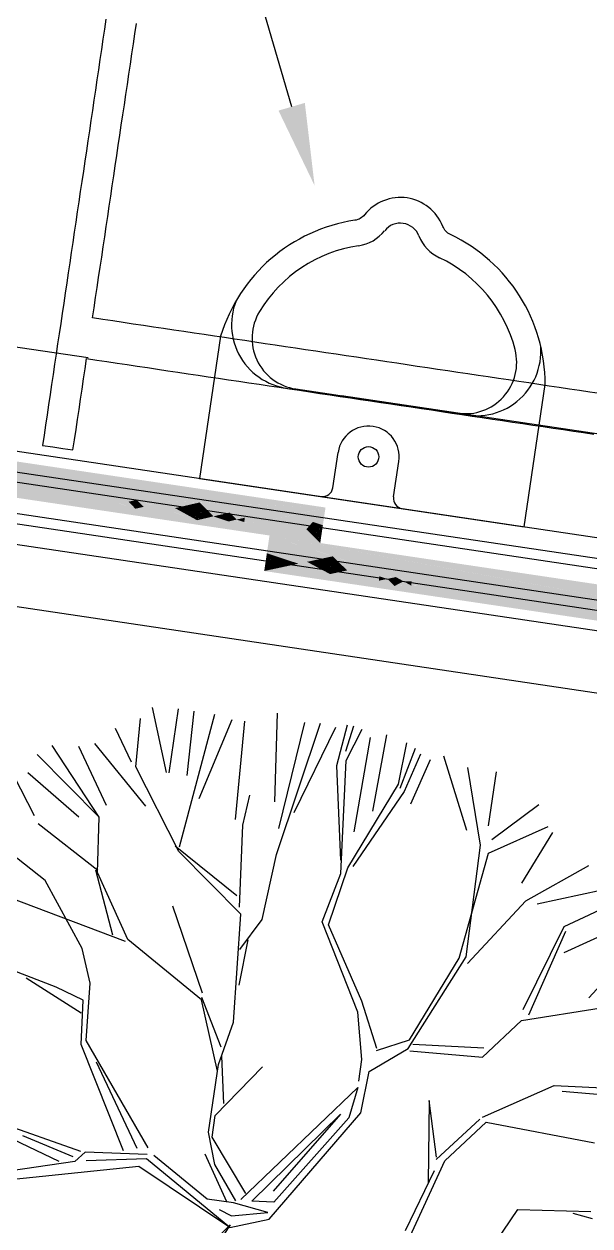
# Model space of a CAD drawing. Header units: millimetres. Extents: x 338 to 506, y 179 to 335.
# Drawn here: x 402.601 to 403.152, y 291.428 to 292.599 of the extents above; entities that cross this region are included whole.
import ezdxf

# ---------------------------------------------------------------- set-up
doc = ezdxf.new("R2010")
doc.units = ezdxf.units.MM
doc.linetypes.add('CENTER', pattern=[2, 1.25, -0.25, 0.25, -0.25])
doc.linetypes.add('DASHED2', pattern=[0.375, 0.25, -0.125])
for name, color, linetype in [('EJES_DE_COLUMNA', 255, 'DASHED2'), ('MOBILIARIO_URBANO', 51, 'Continuous'), ('MUEBLES_FIJOS', 145, 'Continuous'), ('MUROS', 32, 'Continuous'), ('REJAS', 151, 'Continuous'), ('SEÑALIZACIÓN', 41, 'Continuous')]:
    doc.layers.add(name, color=color, linetype=linetype)

# ---------------------------------------------------------------- blocks, each defined once
blk = doc.blocks.new('ARPLS022')
at = {"color": 0, "linetype": 'ByBlock'}
for p, q in [((0.0315, 0.1756), (0.068, 0.2959)), ((0.0443, 0.1562), (0.0724, 0.3043)), ((0.3002, 0.2293), (0.3408, 0.3003)), ((0.1989, 0.2034), (0.2143, 0.2721)), ((0.3611, 0.2492), (0.3963, 0.2744)), ((0.0337, 0.1606), (0.0037, 0.2593)), ((0.253, 0.1434), (0.2788, 0.2616)), ((0.366, 0.2061), (0.4013, 0.2616)), ((0.0381, 0.098), (-0.0029, 0.2571)), ((0.369, 0.1864), (0.4205, 0.2552)), ((0.3175, 0.18), (0.3539, 0.2445)), ((0.369, 0.1864), (0.4313, 0.2422)), ((0.1777, 0.1756), (0.2033, 0.2337)), ((0.2399, 0.184), (0.3002, 0.2293)), ((0.0381, 0.1628), (0.0509, 0.2143)), ((0.3812, 0.1809), (0.4342, 0.2163)), ((0.1905, 0.1756), (0.1989, 0.2034)), ((0.3863, 0.143), (0.4393, 0.2011)), ((0.2077, 0.1712), (0.2399, 0.184)), ((0.2551, 0.1413), (0.3153, 0.18)), ((0.2572, 0.1563), (0.3175, 0.1821)), ((0.3153, 0.18), (0.369, 0.1864)), ((0.4265, 0.1631), (0.4568, 0.1835)), ((0.0509, 0.1152), (0.1474, 0.1712)), ((0.0574, 0.0918), (0.1518, 0.1668)), ((0.1474, 0.1712), (0.1905, 0.1756)), ((0.1518, 0.1668), (0.2077, 0.1712)), ((0.0443, 0.1518), (0.0337, 0.1606)), ((0.0552, 0.1024), (0.1324, 0.154)), ((0.3474, 0.1048), (0.4227, 0.1584)), ((0.4227, 0.1584), (0.4699, 0.1606)), ((0.0465, 0.0918), (0.0359, 0.1496)), ((0.0509, 0.0918), (0.0443, 0.1518)), ((0.2078, 0.0617), (0.2551, 0.1413)), ((0.4217, 0.128), (0.4823, 0.1507)), ((0.4217, 0.1254), (0.4848, 0.1254)), ((0.3131, 0.0424), (0.3518, 0.109)), ((0.4217, 0.1076), (0.4848, 0.1102)), ((-0.0076, 0.0016), (0.0381, 0.098)), ((0.2143, 0.0617), (0.2938, 0.1025)), ((0.2959, 0.0359), (0.3474, 0.1048)), ((0.3518, 0.1048), (0.4849, 0.0897)), ((-0.0076, 0.0016), (0.0465, 0.0918)), ((0.0165, 0.0274), (0.0509, 0.0852)), ((0.4013, 0.0926), (0.4823, 0.0722)), ((0.1413, 0.0359), (0.2078, 0.0617)), ((0.1649, 0.0359), (0.2101, 0.0617)), ((0.3863, 0.0547), (0.4823, 0.0598)), ((0.0167, 0.0081), (0.0596, 0.0359)), ((0.051, 0.0252), (0.0812, 0.0359)), ((0.0812, 0.0359), (0.1477, 0.0359)), ((0.1477, 0.0359), (0.1907, 0.0274)), ((0.1907, 0.0274), (0.2959, 0.0359)), ((0.3024, 0.0381), (0.3819, 0.0468)), ((0.3819, 0.0468), (0.4119, 0.0445)), ((-0.0051, 0.0015), (-0.0394, 0.0274)), ((0.0165, 0.0015), (0.0165, 0.0274)), ((0.0188, -0.0005), (0.051, 0.0252)), ((0.0274, -0.0091), (0.0768, 0.0317)), ((0.0768, 0.0317), (0.0983, 0.0317)), ((0.0983, 0.0317), (0.152, -0.007)), ((0.1111, 0.0252), (0.1563, 0.0338)), ((0.2272, 0.0274), (0.2723, 0.0252)), ((0.2616, 0.0317), (0.2938, 0.0145)), ((0.409, 0.0193), (0.4948, 0.0295)), ((-0.0051, 0.0015), (-0.0416, 0.0187)), ((0.0081, 0.0143), (0.0037, 0.0015)), ((0.2938, 0.0145), (0.3583, 0.0102)), ((-0.0076, 0.0016), (0.0059, -0.0351)), ((0.0037, 0.0015), (0.0121, -0.0329)), ((0.0121, -0.0329), (0.0165, 0.0015)), ((0.3583, 0.0102), (0.4914, -0.0135)), ((0.3838, 0.0117), (0.4897, 0.0017)), ((0.0209, -0.0051), (0.1455, -0.1017)), ((0.4013, -0.0008), (0.4897, -0.0288)), ((0.0209, -0.0157), (0.1174, -0.0889)), ((0.0231, -0.0373), (0.0209, -0.0157)), ((0.0059, -0.0351), (0.1218, -0.1083)), ((0.1174, -0.0889), (0.0337, -0.0351)), ((0.4526, -0.0351), (0.3623, -0.0523)), ((0.4932, -0.0395), (0.4526, -0.0351)), ((0.1152, -0.0973), (0.0231, -0.0373)), ((0.2183, -0.0911), (0.3002, -0.0435)), ((0.3002, -0.0435), (0.3495, -0.0545)), ((0.3495, -0.0545), (0.4589, -0.0435)), ((0.4589, -0.0435), (0.4914, -0.0545)), ((0.4932, -0.0457), (0.4676, -0.0417)), ((0.2293, -0.0933), (0.298, -0.0501)), ((0.298, -0.0501), (0.3558, -0.0607)), ((0.3558, -0.0607), (0.4439, -0.0973)), ((0.4376, -0.1039), (0.3579, -0.0651)), ((0.3914, -0.0617), (0.4848, -0.0639)), ((0.4141, -0.0767), (0.4897, -0.0792)), ((0.1733, -0.1017), (0.2183, -0.0911)), ((0.1861, -0.1145), (0.2293, -0.0933)), ((0.1455, -0.1017), (0.1152, -0.0973)), ((0.1518, -0.1017), (0.1733, -0.1017)), ((0.476, -0.1145), (0.4376, -0.1039)), ((0.4804, -0.1083), (0.4398, -0.0995)), ((0.4439, -0.0973), (0.4848, -0.0995)), ((0.1218, -0.1083), (0.1627, -0.1105)), ((0.1627, -0.1105), (0.1905, -0.1448)), ((0.1839, -0.1145), (0.1989, -0.1448)), ((0.4265, -0.1121), (0.4721, -0.1248)), ((0.409, -0.1701), (0.4772, -0.1373)), ((0.1885, -0.1467), (0.1928, -0.2176)), ((0.1905, -0.1448), (0.287, -0.1876)), ((0.2015, -0.2176), (0.195, -0.1488)), ((0.1989, -0.1448), (0.2848, -0.181)), ((0.3967, -0.1854), (0.4698, -0.162)), ((0.006, -0.1724), (0.0876, -0.1961)), ((0.0146, -0.1682), (0.0768, -0.1875)), ((0.1434, -0.1724), (0.064, -0.1833)), ((0.0897, -0.1875), (0.1434, -0.1724)), ((0.2848, -0.181), (0.3901, -0.1942)), ((0.287, -0.1876), (0.3967, -0.1854)), ((0.0876, -0.1875), (0.1327, -0.2241)), ((0.0876, -0.1961), (0.1306, -0.2305)), ((0.2809, -0.1896), (0.3497, -0.2369)), ((0.3901, -0.1942), (0.4245, -0.248)), ((0.4039, -0.1953), (0.4444, -0.2358)), ((0.4166, -0.1902), (0.4696, -0.1902)), ((0.1928, -0.2176), (0.2336, -0.2499)), ((0.1306, -0.2305), (0.1262, -0.3379)), ((0.1348, -0.2262), (0.1756, -0.2907)), ((0.366, -0.2307), (0.4192, -0.2533)), ((-0.0113, -0.2434), (0.051, -0.2735)), ((0.3497, -0.2369), (0.3926, -0.2928)), ((0.2336, -0.2499), (0.2572, -0.3251)), ((0.2401, -0.2562), (0.326, -0.2799)), ((0.2444, -0.2499), (0.3303, -0.2778)), ((0.3484, -0.2485), (0.3711, -0.3091)), ((0.051, -0.2735), (0.0596, -0.3444)), ((0.3303, -0.2778), (0.3604, -0.323)), ((0.1756, -0.2907), (0.1821, -0.3552)), ((0.3054, -0.2813), (0.3382, -0.3317)), ((0.1714, -0.2993), (0.1756, -0.3659)), ((0.2652, -0.3116), (0.3206, -0.3493)), ((0.0554, -0.3272), (0.0532, -0.3465))]:
    blk.add_line(p, q, dxfattribs=at)
blk = doc.blocks.new('ACCESO_P')
at = {"color": 3}
blk.add_blockref('ARPLS022', (2.60943, 3.73866), dxfattribs=at)
blk = doc.blocks.new('*U402')
at = {"layer": 'REJAS', "color": 18, "linetype": 'Continuous', "extrusion": (0, 0, -1)}
for points in [[(-3003.3833, 1980.0068), (-3003.4008, 1980.4954), (-3003.4008, 1979.5182)], [(-3003.3745, 1979.7625), (-3003.3658, 1979.5182), (-3003.3658, 1980.0068)], [(-3003.3833, 1980.0068), (-3003.4008, 1979.5182), (-3003.3745, 1979.7625)], [(-3003.3767, 1979.8236), (-3003.3745, 1979.7625), (-3003.3701, 1979.8847)], [(-3003.3778, 1979.732), (-3003.3723, 1979.7014), (-3003.3745, 1979.7625)], [(-3003.3778, 1979.732), (-3003.3811, 1979.7014), (-3003.3751, 1979.7167)], [(-3003.3781, 1979.7091), (-3003.3723, 1979.7014), (-3003.3751, 1979.7167)], [(-3003.3781, 1979.7091), (-3003.3772, 1979.704), (-3003.3752, 1979.7052)], [(-3003.3772, 1979.704), (-3003.3781, 1979.7091), (-3003.3796, 1979.7052)], [(-3003.3756, 1979.6709), (-3003.3701, 1979.6403), (-3003.3723, 1979.7014)], [(-3003.3752, 1979.7052), (-3003.3772, 1979.704), (-3003.3723, 1979.7014)], [(-3003.3723, 1979.7014), (-3003.3772, 1979.704), (-3003.3767, 1979.7014)], [(-3003.3767, 1979.7014), (-3003.3762, 1979.6989), (-3003.3723, 1979.7014)], [(-3003.3723, 1979.7014), (-3003.3762, 1979.6989), (-3003.3738, 1979.6976)], [(-3003.3783, 1979.6862), (-3003.3756, 1979.6709), (-3003.3723, 1979.7014)], [(-3003.3762, 1979.6989), (-3003.3753, 1979.6938), (-3003.3738, 1979.6976)], [(-3003.3783, 1979.6862), (-3003.3753, 1979.6938), (-3003.3811, 1979.7014)], [(-3003.3753, 1979.6938), (-3003.3762, 1979.6989), (-3003.3782, 1979.6976)], [(-3003.3811, 1979.7014), (-3003.3876, 1979.6403), (-3003.3756, 1979.6709)], [(-3003.3782, 1979.6976), (-3003.3762, 1979.6989), (-3003.3811, 1979.7014)], [(-3003.3811, 1979.7014), (-3003.3762, 1979.6989), (-3003.3767, 1979.7014)], [(-3003.3767, 1979.7014), (-3003.3772, 1979.704), (-3003.3811, 1979.7014)], [(-3003.3811, 1979.7014), (-3003.3772, 1979.704), (-3003.3796, 1979.7052)], [(-3003.3756, 1979.6709), (-3003.3758, 1979.6556), (-3003.3729, 1979.6556)], [(-3003.3786, 1979.6633), (-3003.3758, 1979.6556), (-3003.3756, 1979.6709)], [(-3003.3816, 1979.6556), (-3003.3758, 1979.6556), (-3003.3786, 1979.6633)], [(-3003.3729, 1979.6556), (-3003.3758, 1979.6556), (-3003.3701, 1979.6403)], [(-3003.3701, 1979.6403), (-3003.3758, 1979.6556), (-3003.3759, 1979.648)], [(-3003.3701, 1979.6403), (-3003.3759, 1979.648), (-3003.375, 1979.6429)], [(-3003.375, 1979.6429), (-3003.3759, 1979.648), (-3003.3798, 1979.6454)], [(-3003.3758, 1979.6556), (-3003.3816, 1979.6556), (-3003.3759, 1979.648)], [(-3003.3816, 1979.6556), (-3003.3798, 1979.6454), (-3003.3759, 1979.648)], [(-3003.3798, 1979.6454), (-3003.3816, 1979.6556), (-3003.3846, 1979.648)], [(-3003.3876, 1979.6403), (-3003.3798, 1979.6454), (-3003.3846, 1979.648)], [(-3003.3767, 1979.5793), (-3003.3658, 1979.5182), (-3003.3701, 1979.6403)], [(-3003.3726, 1979.6416), (-3003.3747, 1979.6412), (-3003.3701, 1979.6403)], [(-3003.3701, 1979.6403), (-3003.3747, 1979.6412), (-3003.3745, 1979.6403)], [(-3003.3701, 1979.6403), (-3003.3744, 1979.6395), (-3003.3721, 1979.6391)], [(-3003.3744, 1979.6395), (-3003.3701, 1979.6403), (-3003.3745, 1979.6403)], [(-3003.3701, 1979.6403), (-3003.378, 1979.6353), (-3003.3731, 1979.6327)], [(-3003.3762, 1979.6251), (-3003.3734, 1979.6098), (-3003.3701, 1979.6403)], [(-3003.3721, 1979.6391), (-3003.3744, 1979.6395), (-3003.3741, 1979.6378)], [(-3003.375, 1979.6429), (-3003.3747, 1979.6412), (-3003.3726, 1979.6416)], [(-3003.3741, 1979.6378), (-3003.3744, 1979.6395), (-3003.3765, 1979.6391)], [(-3003.3741, 1979.6378), (-3003.3765, 1979.6391), (-3003.377, 1979.6378)], [(-3003.377, 1979.6378), (-3003.376, 1979.6365), (-3003.3741, 1979.6378)], [(-3003.3765, 1979.6391), (-3003.3744, 1979.6395), (-3003.3789, 1979.6403)], [(-3003.3789, 1979.6403), (-3003.3744, 1979.6395), (-3003.3745, 1979.6403)], [(-3003.3745, 1979.6403), (-3003.3747, 1979.6412), (-3003.3789, 1979.6403)], [(-3003.3747, 1979.6412), (-3003.375, 1979.6429), (-3003.3769, 1979.6416)], [(-3003.3789, 1979.6403), (-3003.3747, 1979.6412), (-3003.3769, 1979.6416)], [(-3003.375, 1979.6429), (-3003.3798, 1979.6454), (-3003.3789, 1979.6403)], [(-3003.378, 1979.6353), (-3003.376, 1979.6365), (-3003.377, 1979.6378)], [(-3003.3822, 1979.6098), (-3003.3762, 1979.6251), (-3003.3876, 1979.6403)], [(-3003.3765, 1979.6391), (-3003.3789, 1979.6403), (-3003.377, 1979.6378)], [(-3003.3876, 1979.6403), (-3003.4008, 1979.5182), (-3003.3767, 1979.5793)], [(-3003.3789, 1979.6403), (-3003.3784, 1979.6378), (-3003.377, 1979.6378)], [(-3003.3784, 1979.6378), (-3003.378, 1979.6353), (-3003.377, 1979.6378)], [(-3003.3819, 1979.6327), (-3003.378, 1979.6353), (-3003.3876, 1979.6403)], [(-3003.3876, 1979.6403), (-3003.378, 1979.6353), (-3003.3789, 1979.6403)], [(-3003.3789, 1979.6403), (-3003.3798, 1979.6454), (-3003.3876, 1979.6403)], [(-3003.378, 1979.6353), (-3003.3762, 1979.6251), (-3003.3731, 1979.6327)], [(-3003.3762, 1979.6251), (-3003.3762, 1979.6174), (-3003.3748, 1979.6174)], [(-3003.3762, 1979.6251), (-3003.378, 1979.6353), (-3003.3819, 1979.6327)], [(-3003.3777, 1979.6213), (-3003.3762, 1979.6174), (-3003.3762, 1979.6251)], [(-3003.3748, 1979.6174), (-3003.3762, 1979.6174), (-3003.3734, 1979.6098)], [(-3003.3734, 1979.6098), (-3003.3762, 1979.6174), (-3003.3763, 1979.6136)], [(-3003.3763, 1979.6136), (-3003.3783, 1979.6124), (-3003.3734, 1979.6098)], [(-3003.3792, 1979.6174), (-3003.3762, 1979.6174), (-3003.3777, 1979.6213)], [(-3003.3762, 1979.6174), (-3003.3792, 1979.6174), (-3003.3763, 1979.6136)], [(-3003.3792, 1979.6174), (-3003.3783, 1979.6124), (-3003.3763, 1979.6136)], [(-3003.3807, 1979.6136), (-3003.3783, 1979.6124), (-3003.3792, 1979.6174)], [(-3003.3822, 1979.6098), (-3003.3783, 1979.6124), (-3003.3807, 1979.6136)], [(-3003.3734, 1979.6098), (-3003.3783, 1979.6124), (-3003.3778, 1979.6098)], [(-3003.3749, 1979.606), (-3003.3734, 1979.6098), (-3003.3773, 1979.6073)], [(-3003.3734, 1979.6098), (-3003.3778, 1979.6098), (-3003.3773, 1979.6073)], [(-3003.3764, 1979.6022), (-3003.3751, 1979.5945), (-3003.3734, 1979.6098)], [(-3003.3764, 1979.6022), (-3003.3749, 1979.606), (-3003.3773, 1979.6073)], [(-3003.3794, 1979.5945), (-3003.3751, 1979.5945), (-3003.3764, 1979.6022)], [(-3003.3794, 1979.5945), (-3003.3764, 1979.6022), (-3003.3822, 1979.6098)], [(-3003.3773, 1979.6073), (-3003.3793, 1979.606), (-3003.3764, 1979.6022)], [(-3003.3778, 1979.6098), (-3003.3822, 1979.6098), (-3003.3773, 1979.6073)], [(-3003.3822, 1979.6098), (-3003.3793, 1979.606), (-3003.3773, 1979.6073)], [(-3003.3783, 1979.6124), (-3003.3822, 1979.6098), (-3003.3778, 1979.6098)], [(-3003.3767, 1979.5793), (-3003.3751, 1979.5945), (-3003.3794, 1979.5945)], [(-3003.3767, 1979.5793), (-3003.3771, 1979.5487), (-3003.3712, 1979.5487)], [(-3003.3827, 1979.564), (-3003.3771, 1979.5487), (-3003.3767, 1979.5793)], [(-3003.3887, 1979.5487), (-3003.3771, 1979.5487), (-3003.3827, 1979.564)], [(-3003.3712, 1979.5487), (-3003.3771, 1979.5487), (-3003.3658, 1979.5182)], [(-3003.3658, 1979.5182), (-3003.3771, 1979.5487), (-3003.3772, 1979.5335)], [(-3003.3771, 1979.5487), (-3003.3887, 1979.5487), (-3003.3772, 1979.5335)], [(-3003.3887, 1979.5487), (-3003.3851, 1979.5284), (-3003.3772, 1979.5335)], [(-3003.3851, 1979.5284), (-3003.3887, 1979.5487), (-3003.3947, 1979.5335)], [(-3003.3658, 1979.5182), (-3003.3772, 1979.5335), (-3003.3754, 1979.5233)], [(-3003.3754, 1979.5233), (-3003.3772, 1979.5335), (-3003.3851, 1979.5284)], [(-3003.4008, 1979.5182), (-3003.3851, 1979.5284), (-3003.3947, 1979.5335)], [(-3003.3706, 1979.5207), (-3003.3748, 1979.5199), (-3003.3658, 1979.5182)], [(-3003.3658, 1979.5182), (-3003.3748, 1979.5199), (-3003.3745, 1979.5182)], [(-3003.3754, 1979.5233), (-3003.3748, 1979.5199), (-3003.3706, 1979.5207)], [(-3003.3745, 1979.5182), (-3003.3748, 1979.5199), (-3003.3833, 1979.5182)], [(-3003.3748, 1979.5199), (-3003.3754, 1979.5233), (-3003.3793, 1979.5207)], [(-3003.3833, 1979.5182), (-3003.3748, 1979.5199), (-3003.3793, 1979.5207)], [(-3003.3754, 1979.5233), (-3003.3851, 1979.5284), (-3003.3833, 1979.5182)], [(-3003.3833, 1979.5182), (-3003.3851, 1979.5284), (-3003.4008, 1979.5182)]]:
    blk.add_solid(points, dxfattribs=at)
blk = doc.blocks.new('*U403')
at = {"layer": 'REJAS', "color": 18, "linetype": 'Continuous', "extrusion": (0, 0, -1)}
for points in [[(-3003.3395, 1979.3125), (-3003.3308, 1979.0568), (-3003.3308, 1979.5682)], [(-3003.3338, 1979.5602), (-3003.3308, 1979.5682), (-3003.338, 1979.5593)], [(-3003.3308, 1979.5682), (-3003.3386, 1979.5629), (-3003.338, 1979.5593)], [(-3003.3347, 1979.5655), (-3003.3308, 1979.5682), (-3003.3392, 1979.5664)], [(-3003.3308, 1979.5682), (-3003.3395, 1979.5682), (-3003.3392, 1979.5664)], [(-3003.3428, 1979.5362), (-3003.3373, 1979.5043), (-3003.3308, 1979.5682)], [(-3003.3373, 1979.5043), (-3003.3351, 1979.4403), (-3003.3308, 1979.5682)], [(-3003.3386, 1979.5629), (-3003.3347, 1979.5655), (-3003.3392, 1979.5664)], [(-3003.3392, 1979.5664), (-3003.3434, 1979.5655), (-3003.3386, 1979.5629)], [(-3003.3437, 1979.5673), (-3003.3392, 1979.5664), (-3003.3395, 1979.5682)], [(-3003.3483, 1979.5682), (-3003.3434, 1979.5655), (-3003.3392, 1979.5664)], [(-3003.3483, 1979.5682), (-3003.3437, 1979.5673), (-3003.3395, 1979.5682)], [(-3003.3548, 1979.5043), (-3003.3428, 1979.5362), (-3003.3658, 1979.5682)], [(-3003.3434, 1979.5655), (-3003.3483, 1979.5682), (-3003.3444, 1979.5629)], [(-3003.357, 1979.3125), (-3003.3439, 1979.4403), (-3003.3658, 1979.5682)], [(-3003.3483, 1979.5682), (-3003.3474, 1979.5629), (-3003.3444, 1979.5629)], [(-3003.3483, 1979.5682), (-3003.3658, 1979.5682), (-3003.3464, 1979.5575)], [(-3003.3658, 1979.5682), (-3003.3543, 1979.5522), (-3003.3464, 1979.5575)], [(-3003.3483, 1979.0568), (-3003.3658, 1979.5682), (-3003.3658, 1978.5454)], [(-3003.3368, 1979.5522), (-3003.3338, 1979.5602), (-3003.338, 1979.5593)], [(-3003.338, 1979.5593), (-3003.3416, 1979.5549), (-3003.3368, 1979.5522)], [(-3003.3368, 1979.5522), (-3003.3416, 1979.5549), (-3003.342, 1979.5487)], [(-3003.3386, 1979.5629), (-3003.3425, 1979.5602), (-3003.338, 1979.5593)], [(-3003.3422, 1979.5584), (-3003.338, 1979.5593), (-3003.3425, 1979.5602)], [(-3003.3398, 1979.5571), (-3003.338, 1979.5593), (-3003.342, 1979.5572)], [(-3003.338, 1979.5593), (-3003.3422, 1979.5584), (-3003.342, 1979.5572)], [(-3003.3386, 1979.5629), (-3003.3398, 1979.5635), (-3003.3414, 1979.5633)], [(-3003.3414, 1979.5633), (-3003.3415, 1979.5629), (-3003.3386, 1979.5629)], [(-3003.3406, 1979.5615), (-3003.3386, 1979.5629), (-3003.3419, 1979.562)], [(-3003.3386, 1979.5629), (-3003.3415, 1979.5629), (-3003.3419, 1979.562)], [(-3003.3398, 1979.5635), (-3003.341, 1979.5642), (-3003.3414, 1979.5633)], [(-3003.3416, 1979.5549), (-3003.3398, 1979.5571), (-3003.342, 1979.5572)], [(-3003.3425, 1979.5602), (-3003.3406, 1979.5615), (-3003.3419, 1979.562)], [(-3003.341, 1979.5642), (-3003.3434, 1979.5655), (-3003.3444, 1979.5629)], [(-3003.341, 1979.5642), (-3003.3427, 1979.5635), (-3003.3414, 1979.5633)], [(-3003.3427, 1979.5635), (-3003.3444, 1979.5629), (-3003.3414, 1979.5633)], [(-3003.3444, 1979.5629), (-3003.3415, 1979.5629), (-3003.3414, 1979.5633)], [(-3003.3419, 1979.562), (-3003.3415, 1979.5629), (-3003.3444, 1979.5629)], [(-3003.3416, 1979.5549), (-3003.3464, 1979.5575), (-3003.342, 1979.5487)], [(-3003.344, 1979.5562), (-3003.3416, 1979.5549), (-3003.342, 1979.5572)], [(-3003.3444, 1979.5629), (-3003.3435, 1979.5615), (-3003.3419, 1979.562)], [(-3003.3435, 1979.5615), (-3003.3425, 1979.5602), (-3003.3419, 1979.562)], [(-3003.342, 1979.5572), (-3003.3422, 1979.5584), (-3003.3464, 1979.5575)], [(-3003.3464, 1979.5575), (-3003.3446, 1979.5469), (-3003.342, 1979.5487)], [(-3003.3464, 1979.5575), (-3003.344, 1979.5562), (-3003.342, 1979.5572)], [(-3003.3464, 1979.5575), (-3003.3422, 1979.5584), (-3003.3425, 1979.5602)], [(-3003.3464, 1979.5575), (-3003.3425, 1979.5602), (-3003.3444, 1979.5629)], [(-3003.3464, 1979.5575), (-3003.3543, 1979.5522), (-3003.3428, 1979.5362)], [(-3003.3474, 1979.5629), (-3003.3464, 1979.5575), (-3003.3444, 1979.5629)], [(-3003.3398, 1979.5442), (-3003.3368, 1979.5522), (-3003.342, 1979.5487)], [(-3003.3428, 1979.5362), (-3003.3398, 1979.5442), (-3003.342, 1979.5487)], [(-3003.342, 1979.5487), (-3003.3446, 1979.5469), (-3003.3428, 1979.5362)], [(-3003.3428, 1979.5362), (-3003.343, 1979.5203), (-3003.3401, 1979.5203)], [(-3003.3458, 1979.5282), (-3003.343, 1979.5203), (-3003.3428, 1979.5362)], [(-3003.3401, 1979.5203), (-3003.343, 1979.5203), (-3003.3373, 1979.5043)], [(-3003.3402, 1979.5123), (-3003.343, 1979.5203), (-3003.3431, 1979.5123)], [(-3003.3488, 1979.5203), (-3003.343, 1979.5203), (-3003.3458, 1979.5282)], [(-3003.343, 1979.5203), (-3003.3488, 1979.5203), (-3003.3431, 1979.5123)], [(-3003.3488, 1979.5203), (-3003.347, 1979.5096), (-3003.3431, 1979.5123)], [(-3003.3518, 1979.5123), (-3003.347, 1979.5096), (-3003.3488, 1979.5203)], [(-3003.3373, 1979.5043), (-3003.3431, 1979.5123), (-3003.3422, 1979.5069)], [(-3003.3402, 1979.5123), (-3003.3431, 1979.5123), (-3003.3373, 1979.5043)], [(-3003.3422, 1979.5069), (-3003.3431, 1979.5123), (-3003.347, 1979.5096)], [(-3003.3422, 1979.5069), (-3003.347, 1979.5096), (-3003.3461, 1979.5043)], [(-3003.347, 1979.5096), (-3003.3548, 1979.5043), (-3003.3461, 1979.5043)], [(-3003.3548, 1979.5043), (-3003.347, 1979.5096), (-3003.3518, 1979.5123)], [(-3003.3406, 1979.4723), (-3003.3351, 1979.4403), (-3003.3373, 1979.5043)], [(-3003.3397, 1979.5056), (-3003.3419, 1979.5052), (-3003.3373, 1979.5043)], [(-3003.3373, 1979.5043), (-3003.3419, 1979.5052), (-3003.3417, 1979.5043)], [(-3003.3388, 1979.5003), (-3003.3373, 1979.5043), (-3003.3409, 1979.4998)], [(-3003.3373, 1979.5043), (-3003.3412, 1979.5016), (-3003.3409, 1979.4998)], [(-3003.3393, 1979.5029), (-3003.3373, 1979.5043), (-3003.3416, 1979.5034)], [(-3003.3373, 1979.5043), (-3003.3417, 1979.5043), (-3003.3416, 1979.5034)], [(-3003.3433, 1979.4883), (-3003.3406, 1979.4723), (-3003.3373, 1979.5043)], [(-3003.3403, 1979.4963), (-3003.3388, 1979.5003), (-3003.3409, 1979.4998)], [(-3003.3412, 1979.5016), (-3003.3393, 1979.5029), (-3003.3416, 1979.5034)], [(-3003.3422, 1979.5069), (-3003.3419, 1979.5052), (-3003.3397, 1979.5056)], [(-3003.3409, 1979.4998), (-3003.3428, 1979.4976), (-3003.3403, 1979.4963)], [(-3003.3433, 1979.4883), (-3003.3403, 1979.4963), (-3003.3452, 1979.4989)], [(-3003.3412, 1979.5016), (-3003.3452, 1979.4989), (-3003.3409, 1979.4998)], [(-3003.3452, 1979.4989), (-3003.3428, 1979.4976), (-3003.3409, 1979.4998)], [(-3003.3412, 1979.5016), (-3003.3461, 1979.5043), (-3003.3452, 1979.4989)], [(-3003.3416, 1979.5034), (-3003.3437, 1979.5029), (-3003.3412, 1979.5016)], [(-3003.3417, 1979.5043), (-3003.3461, 1979.5043), (-3003.3416, 1979.5034)], [(-3003.3461, 1979.5043), (-3003.3437, 1979.5029), (-3003.3416, 1979.5034)], [(-3003.3417, 1979.5043), (-3003.3419, 1979.5052), (-3003.3461, 1979.5043)], [(-3003.3419, 1979.5052), (-3003.3422, 1979.5069), (-3003.3441, 1979.5056)], [(-3003.3461, 1979.5043), (-3003.3419, 1979.5052), (-3003.3441, 1979.5056)], [(-3003.3494, 1979.4723), (-3003.3433, 1979.4883), (-3003.3548, 1979.5043)], [(-3003.3452, 1979.4989), (-3003.3491, 1979.4963), (-3003.3433, 1979.4883)], [(-3003.3461, 1979.5043), (-3003.3548, 1979.5043), (-3003.3452, 1979.4989)], [(-3003.3548, 1979.5043), (-3003.3491, 1979.4963), (-3003.3452, 1979.4989)], [(-3003.3494, 1979.4723), (-3003.3406, 1979.4723), (-3003.3433, 1979.4883)], [(-3003.3422, 1979.4563), (-3003.3379, 1979.4563), (-3003.3406, 1979.4723)], [(-3003.3439, 1979.4403), (-3003.3406, 1979.4723), (-3003.3494, 1979.4723)], [(-3003.3379, 1979.4563), (-3003.3409, 1979.4483), (-3003.3351, 1979.4403)], [(-3003.3379, 1979.4563), (-3003.3422, 1979.4563), (-3003.3409, 1979.4483)], [(-3003.3409, 1979.4483), (-3003.3422, 1979.4563), (-3003.3439, 1979.4403)], [(-3003.3351, 1979.4403), (-3003.338, 1979.4443), (-3003.34, 1979.443)], [(-3003.3395, 1979.4403), (-3003.3351, 1979.4403), (-3003.34, 1979.443)], [(-3003.338, 1979.4364), (-3003.3351, 1979.4403), (-3003.34, 1979.4377)], [(-3003.3351, 1979.4403), (-3003.3395, 1979.4403), (-3003.34, 1979.4377)], [(-3003.3409, 1979.4324), (-3003.3379, 1979.4244), (-3003.3351, 1979.4403)], [(-3003.3406, 1979.4084), (-3003.3373, 1979.3764), (-3003.3351, 1979.4403)], [(-3003.34, 1979.443), (-3003.338, 1979.4443), (-3003.3409, 1979.4483)], [(-3003.3409, 1979.4324), (-3003.338, 1979.4364), (-3003.34, 1979.4377)], [(-3003.3439, 1979.4403), (-3003.3395, 1979.4403), (-3003.34, 1979.443)], [(-3003.357, 1979.3125), (-3003.3395, 1979.3125), (-3003.3439, 1979.4403)], [(-3003.3395, 1979.4403), (-3003.3439, 1979.4403), (-3003.34, 1979.4377)], [(-3003.3409, 1979.4483), (-3003.3424, 1979.4443), (-3003.34, 1979.443)], [(-3003.3424, 1979.4443), (-3003.3439, 1979.4403), (-3003.34, 1979.443)], [(-3003.3439, 1979.4403), (-3003.3424, 1979.4364), (-3003.34, 1979.4377)], [(-3003.34, 1979.4377), (-3003.3424, 1979.4364), (-3003.3409, 1979.4324)], [(-3003.3406, 1979.4084), (-3003.3439, 1979.4403), (-3003.3417, 1979.3764)], [(-3003.3409, 1979.4324), (-3003.3439, 1979.4403), (-3003.3422, 1979.4244)], [(-3003.3379, 1979.4244), (-3003.3409, 1979.4324), (-3003.3422, 1979.4244)], [(-3003.3422, 1979.4244), (-3003.3406, 1979.4084), (-3003.3379, 1979.4244)], [(-3003.3373, 1979.3764), (-3003.3406, 1979.4084), (-3003.3417, 1979.3764)], [(-3003.3417, 1979.3764), (-3003.3395, 1979.3125), (-3003.3373, 1979.3764)], [(-3003.3417, 1979.2486), (-3003.3373, 1979.2486), (-3003.3395, 1979.3125)], [(-3003.3483, 1979.0568), (-3003.3395, 1979.3125), (-3003.357, 1979.3125)], [(-3003.3373, 1979.2486), (-3003.3406, 1979.2166), (-3003.3351, 1979.1847)], [(-3003.3373, 1979.2486), (-3003.3417, 1979.2486), (-3003.3406, 1979.2166)]]:
    blk.add_solid(points, dxfattribs=at)
blk = doc.blocks.new('O-INS-P')
at = {"layer": 'MUEBLES_FIJOS'}
for p, q in [((0.16, 0), (-0.16, 0)), ((0.16, -0.14), (0.16, 0)), ((-0.16, 0), (-0.16, -0.14)), ((-0.03, -0.01), (-0.03, -0.045)), ((0.03, -0.01), (0.03, -0.045)), ((0.0799, -0.1), (-0.0799, -0.1))]:
    blk.add_line(p, q, dxfattribs=at)
blk.add_lwpolyline([(-0.16, -0.14, 0.289691), (-0.0471, -0.271, -0.189721), (-0.0385, -0.2778, 0.576215), (0.0385, -0.2778, -0.189721), (0.0471, -0.271, 0.289691), (0.16, -0.14)], format="xyb", dxfattribs=at)
blk.add_circle((0, -0.045), 0.01, dxfattribs=at)
for centre, radius, start, end in [((0.04, -0.01), 0.01, 90, 180), ((-0.04, -0.01), 0.01, 0, 90), ((0, -0.045), 0.03, 180, 360), ((-0.0889, -0.1623), 0.0629, 81.8326, 193.001), ((-0.0799, -0.15), 0.05, 90, 202.8969), ((0.0889, -0.1623), 0.0629, 346.999, 98.1674), ((0.0799, -0.15), 0.05, 337.1031, 90), ((0, -0.1162), 0.1368, 202.8969, 253.0678), ((0, -0.1162), 0.1368, 286.9322, 337.1031), ((-0.0515, -0.2853), 0.04, 30.0976, 73.0678), ((0.0515, -0.2853), 0.04, 106.9322, 149.9024), ((0, -0.2555), 0.0195, 210.0976, 329.9024)]:
    blk.add_arc(centre, radius, start, end, dxfattribs=at)
blk = doc.blocks.new('*U492')
at = {"layer": 'REJAS', "color": 18, "linetype": 'ByBlock'}
blk.add_lwpolyline([(3003.7821, 1979.6083), (3004.1312, 1979.7691)], dxfattribs=at)
at = {"layer": 'REJAS', "color": 18}
blk.add_solid([(3003.7877, 1979.5962), (3003.7094, 1979.5749), (3003.7765, 1979.6205)], dxfattribs=at)
blk = doc.blocks.new('BAÑOS_PUBLICOS_PISO_1')
at = {"layer": 'MOBILIARIO_URBANO', "color": 51}
for points in [[(3003.55, 1979.27, 0), (3003.55, 1979.28, 0), (3003.55, 1979.29, 0), (3003.55, 1979.29, 0), (3003.55, 1979.3, 0), (3003.55, 1979.31, 0), (3003.55, 1979.32, 0), (3003.55, 1979.33, 0), (3003.55, 1979.34, 0), (3003.55, 1979.35, 0), (3003.55, 1979.36, 0), (3003.55, 1979.37, 0), (3003.55, 1979.38, 0), (3003.55, 1979.38, 0), (3003.55, 1979.39, 0), (3003.55, 1979.4, 0), (3003.55, 1979.41, 0), (3003.55, 1979.42, 0), (3003.55, 1979.43, 0), (3003.55, 1979.44, 0), (3003.55, 1979.45, 0), (3003.55, 1979.46, 0), (3003.55, 1979.46, 0), (3003.55, 1979.47, 0), (3003.55, 1979.48, 0), (3003.55, 1979.49, 0), (3003.55, 1979.5, 0), (3003.55, 1979.51, 0), (3003.55, 1979.52, 0), (3003.55, 1979.53, 0), (3003.55, 1979.53, 0), (3003.55, 1979.54, 0), (3003.55, 1979.55, 0), (3003.55, 1979.56, 0), (3003.55, 1979.57, 0), (3003.55, 1979.58, 0), (3003.55, 1979.59, 0), (3003.55, 1979.6, 0), (3003.55, 1979.6, 0), (3003.55, 1979.61, 0), (3003.55, 1979.62, 0), (3003.55, 1979.63, 0), (3003.55, 1979.64, 0), (3003.55, 1979.65, 0), (3003.55, 1979.66, 0), (3003.55, 1979.66, 0), (3003.55, 1979.67, 0), (3003.55, 1979.68, 0), (3003.55, 1979.69, 0), (3003.55, 1979.7, 0), (3003.55, 1979.71, 0), (3003.55, 1979.72, 0), (3003.55, 1979.72, 0), (3003.55, 1979.73, 0), (3003.55, 1979.74, 0), (3003.55, 1979.75, 0), (3003.55, 1979.76, 0), (3003.55, 1979.77, 0), (3003.55, 1979.77, 0), (3003.56, 1979.77, 0), (3003.57, 1979.77, 0), (3003.58, 1979.77, 0), (3003.58, 1979.77, 0), (3003.59, 1979.77, 0), (3003.6, 1979.77, 0), (3003.61, 1979.77, 0), (3003.62, 1979.77, 0), (3003.63, 1979.77, 0), (3003.64, 1979.77, 0), (3003.64, 1979.77, 0), (3003.65, 1979.77, 0), (3003.66, 1979.77, 0), (3003.67, 1979.77, 0), (3003.68, 1979.77, 0), (3003.69, 1979.77, 0), (3003.69, 1979.77, 0), (3003.7, 1979.77, 0), (3003.71, 1979.77, 0), (3003.72, 1979.77, 0), (3003.73, 1979.77, 0), (3003.74, 1979.77, 0), (3003.75, 1979.77, 0), (3003.75, 1979.77, 0), (3003.76, 1979.77, 0), (3003.77, 1979.77, 0), (3003.78, 1979.77, 0), (3003.79, 1979.77, 0), (3003.8, 1979.77, 0), (3003.8, 1979.77, 0), (3003.81, 1979.77, 0), (3003.82, 1979.77, 0), (3003.83, 1979.77, 0), (3003.84, 1979.77, 0)], [(3003.84, 1979.8, 0), (3003.83, 1979.8, 0), (3003.82, 1979.8, 0), (3003.81, 1979.8, 0), (3003.8, 1979.8, 0), (3003.8, 1979.8, 0), (3003.79, 1979.8, 0), (3003.78, 1979.8, 0), (3003.77, 1979.8, 0), (3003.76, 1979.8, 0), (3003.75, 1979.8, 0), (3003.75, 1979.8, 0), (3003.74, 1979.8, 0), (3003.73, 1979.8, 0), (3003.72, 1979.8, 0), (3003.71, 1979.8, 0), (3003.7, 1979.8, 0), (3003.69, 1979.8, 0), (3003.69, 1979.8, 0), (3003.68, 1979.8, 0), (3003.67, 1979.8, 0), (3003.66, 1979.8, 0), (3003.65, 1979.8, 0), (3003.64, 1979.8, 0), (3003.64, 1979.8, 0), (3003.63, 1979.8, 0), (3003.62, 1979.8, 0), (3003.61, 1979.8, 0), (3003.6, 1979.8, 0), (3003.59, 1979.8, 0), (3003.58, 1979.8, 0), (3003.58, 1979.8, 0), (3003.57, 1979.8, 0), (3003.56, 1979.8, 0), (3003.55, 1979.8, 0), (3003.54, 1979.8, 0), (3003.53, 1979.8, 0), (3003.53, 1979.8, 0), (3003.52, 1979.8, 0), (3003.51, 1979.8, 0), (3003.5, 1979.8, 0), (3003.49, 1979.8, 0), (3003.48, 1979.8, 0), (3003.48, 1979.8, 0), (3003.47, 1979.8, 0), (3003.46, 1979.8, 0), (3003.45, 1979.8, 0), (3003.44, 1979.8, 0), (3003.43, 1979.8, 0), (3003.43, 1979.8, 0), (3003.42, 1979.8, 0), (3003.42, 1979.8, 0), (3003.42, 1979.8, 0), (3003.42, 1979.8, 0), (3003.42, 1979.8, 0), (3003.42, 1979.8, 0), (3003.42, 1979.8, 0), (3003.42, 1979.8, 0), (3003.42, 1979.8, 0), (3003.42, 1979.8, 0), (3003.42, 1979.8, 0), (3003.42, 1979.8, 0), (3003.42, 1979.8, 0), (3003.42, 1979.8, 0), (3003.42, 1979.8, 0), (3003.42, 1979.8, 0), (3003.42, 1979.8, 0), (3003.42, 1979.79, 0), (3003.42, 1979.79, 0), (3003.42, 1979.79, 0), (3003.42, 1979.79, 0), (3003.42, 1979.79, 0), (3003.42, 1979.79, 0), (3003.42, 1979.79, 0), (3003.42, 1979.79, 0), (3003.42, 1979.79, 0), (3003.42, 1979.79, 0), (3003.42, 1979.79, 0), (3003.42, 1979.79, 0), (3003.42, 1979.79, 0), (3003.42, 1979.79, 0), (3003.42, 1979.79, 0), (3003.42, 1979.79, 0), (3003.42, 1979.79, 0), (3003.42, 1979.79, 0), (3003.42, 1979.79, 0), (3003.42, 1979.78, 0), (3003.42, 1979.78, 0), (3003.42, 1979.78, 0), (3003.42, 1979.78, 0), (3003.42, 1979.78, 0), (3003.42, 1979.78, 0), (3003.42, 1979.78, 0), (3003.42, 1979.78, 0), (3003.42, 1979.78, 0), (3003.42, 1979.78, 0), (3003.42, 1979.78, 0), (3003.42, 1979.78, 0), (3003.42, 1979.78, 0), (3003.42, 1979.78, 0), (3003.42, 1979.78, 0), (3003.42, 1979.78, 0), (3003.42, 1979.78, 0), (3003.42, 1979.78, 0), (3003.42, 1979.78, 0), (3003.42, 1979.77, 0), (3003.42, 1979.77, 0), (3003.42, 1979.77, 0), (3003.42, 1979.77, 0), (3003.42, 1979.77, 0), (3003.42, 1979.77, 0), (3003.42, 1979.77, 0), (3003.42, 1979.77, 0), (3003.42, 1979.77, 0), (3003.42, 1979.77, 0), (3003.42, 1979.77, 0), (3003.42, 1979.77, 0), (3003.43, 1979.77, 0), (3003.43, 1979.77, 0), (3003.44, 1979.77, 0), (3003.45, 1979.77, 0), (3003.46, 1979.77, 0), (3003.47, 1979.77, 0), (3003.48, 1979.77, 0), (3003.48, 1979.77, 0), (3003.49, 1979.77, 0), (3003.5, 1979.77, 0), (3003.51, 1979.77, 0), (3003.51, 1979.76, 0), (3003.51, 1979.75, 0), (3003.51, 1979.74, 0), (3003.51, 1979.74, 0), (3003.51, 1979.73, 0), (3003.51, 1979.72, 0), (3003.51, 1979.71, 0), (3003.51, 1979.7, 0), (3003.51, 1979.69, 0), (3003.51, 1979.69, 0), (3003.51, 1979.68, 0), (3003.51, 1979.67, 0), (3003.51, 1979.66, 0), (3003.51, 1979.65, 0), (3003.51, 1979.64, 0), (3003.51, 1979.63, 0), (3003.51, 1979.63, 0), (3003.51, 1979.62, 0), (3003.51, 1979.61, 0), (3003.51, 1979.6, 0), (3003.51, 1979.59, 0), (3003.51, 1979.58, 0), (3003.51, 1979.57, 0), (3003.51, 1979.56, 0), (3003.51, 1979.56, 0), (3003.51, 1979.55, 0), (3003.51, 1979.54, 0), (3003.51, 1979.53, 0), (3003.51, 1979.52, 0), (3003.51, 1979.51, 0), (3003.51, 1979.5, 0), (3003.51, 1979.49, 0), (3003.51, 1979.49, 0), (3003.51, 1979.48, 0), (3003.51, 1979.47, 0), (3003.51, 1979.46, 0), (3003.51, 1979.45, 0), (3003.51, 1979.44, 0), (3003.51, 1979.43, 0), (3003.51, 1979.42, 0), (3003.51, 1979.42, 0), (3003.51, 1979.41, 0), (3003.51, 1979.4, 0), (3003.51, 1979.39, 0), (3003.51, 1979.38, 0), (3003.51, 1979.37, 0), (3003.51, 1979.36, 0), (3003.51, 1979.35, 0), (3003.51, 1979.34, 0), (3003.51, 1979.33, 0), (3003.51, 1979.33, 0), (3003.51, 1979.32, 0), (3003.51, 1979.31, 0), (3003.51, 1979.3, 0), (3003.51, 1979.29, 0), (3003.51, 1979.28, 0), (3003.51, 1979.27, 0)]]:
    blk.add_polyline3d(points, dxfattribs=at)
at = {"layer": 'MUROS'}
blk.add_lwpolyline([(3003.26076, 1980.52044), (3003.41076, 1980.52044), (3003.41076, 1975.92044), (3003.26076, 1975.92044)], close=True, dxfattribs=at)
blk.add_lwpolyline([(3003.26076, 1980.52044), (3003.41076, 1980.52044), (3003.41076, 1975.92044), (3003.26076, 1975.92044)], close=True, dxfattribs=at)
blk.add_lwpolyline([(3003.26076, 1980.52044), (3003.41076, 1980.52044), (3003.41076, 1975.92044), (3003.26076, 1975.92044)], close=True, dxfattribs=at)
at = {"layer": 'REJAS', "color": 18}
for p, q in [((3003.32076, 1978.52044), (3003.32076, 1980.52044)), ((3003.34076, 1980.49544), (3003.34076, 1978.54544)), ((3003.35076, 1980.49544), (3003.35076, 1978.54544)), ((3003.38076, 1978.54544), (3003.38076, 1980.49544)), ((3003.39076, 1980.49544), (3003.39076, 1978.54544))]:
    blk.add_line(p, q, dxfattribs=at)
blk.add_blockref('*U492', (0, 0))
at = {"layer": 'MUEBLES_FIJOS', "rotation": 90}
blk.add_blockref('O-INS-P', (3003.41077, 1979.484), dxfattribs=at)
at = {"layer": 'REJAS', "color": 18, "linetype": 'Continuous'}
for name in ['*U402', '*U403']:
    blk.add_blockref(name, (0, 0), dxfattribs=at)
blk = doc.blocks.new('EJES_ESTRUCTURALES')
at = {"layer": 'EJES_DE_COLUMNA', "color": 9, "linetype": 'CENTER'}
blk.add_line((741.96581, 131.2663), (741.96581, 199.7363), dxfattribs=at)
blk = doc.blocks.new('A$C7152A42C')
at = {"color": 18}
blk.add_blockref('BAÑOS_PUBLICOS_PISO_1', (-2892.7659, -1880.28762), dxfattribs=at)
at = {"layer": 'EJES_DE_COLUMNA'}
blk.add_blockref('EJES_ESTRUCTURALES', (-631.22088, -95.28525), dxfattribs=at)
at = {"layer": 'SEÑALIZACIÓN'}
blk.add_blockref('ACCESO_P', (107.32561, 95.47931), dxfattribs=at)

msp = doc.modelspace()

# ---------------------------------------------------------------- block references
at = {"layer": 'MUROS', "color": 32, "rotation": 81.53046525965426}
msp.add_blockref('A$C7152A42C', (484.7482, 168.0844), dxfattribs=at)

doc.saveas('drawing.dxf')
